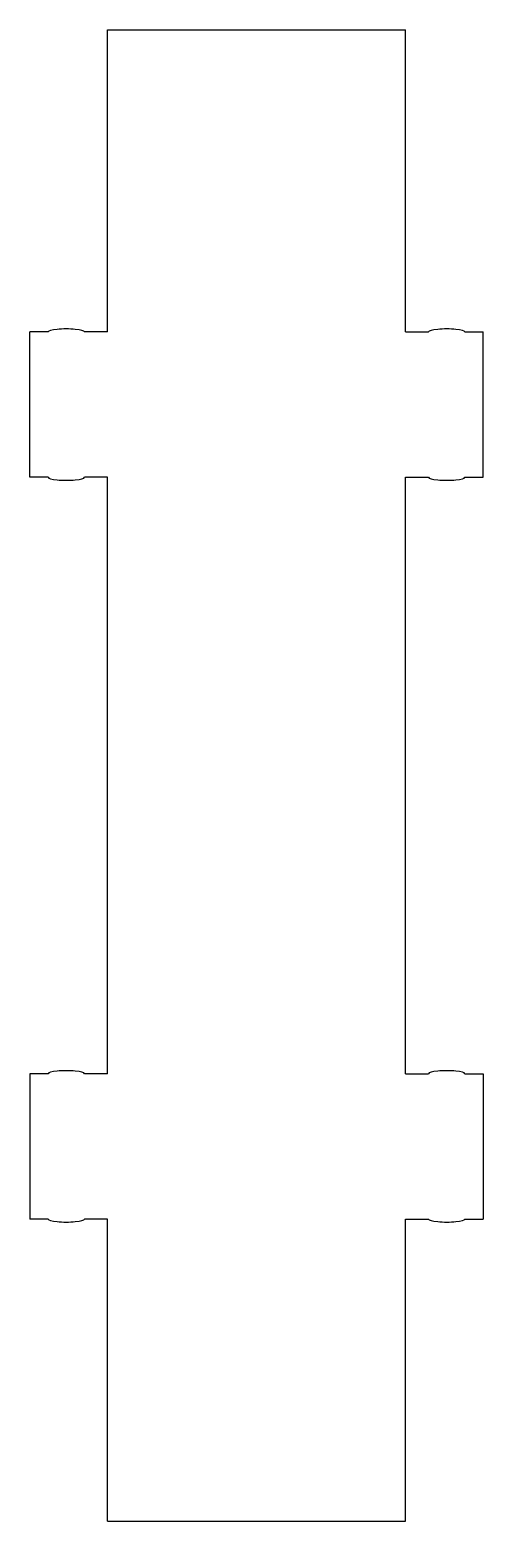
# Model space of a CAD drawing. Extents: x 0.56 to 1.3, y 5.84 to 8.27.
import ezdxf

# ---------------------------------------------------------------- set-up
doc = ezdxf.new("R2010")
doc.units = 0
doc.header["$LTSCALE"] = 0.5
doc.header["$MEASUREMENT"] = 0
doc.layers.add('VISIBLE', color=1, linetype='CONTINUOUS')

msp = doc.modelspace()

# ---------------------------------------------------------------- linework, layer by layer
at = {"layer": 'VISIBLE'}
for p, q in [((0.6878, 7.7778), (0.6878, 8.2691)), ((0.6878, 8.2691), (1.1721, 8.2691)), ((1.1721, 7.7778), (1.1721, 8.2691)), ((0.5618, 7.5416), (0.5618, 7.7778)), ((0.5914, 7.7778), (0.5618, 7.7778)), ((0.6878, 7.7778), (0.6504, 7.7778)), ((1.1721, 7.7778), (1.2095, 7.7778)), ((1.2685, 7.7778), (1.298, 7.7778)), ((1.298, 7.5416), (1.298, 7.7778)), ((0.5914, 7.5416), (0.5618, 7.5416)), ((0.6878, 7.5416), (0.6504, 7.5416)), ((0.6878, 6.5715), (0.6878, 7.5416)), ((1.1721, 7.5416), (1.2095, 7.5416)), ((1.1721, 6.5715), (1.1721, 7.5416)), ((1.2685, 7.5416), (1.298, 7.5416)), ((0.5618, 6.5715), (0.5618, 6.3353)), ((0.5914, 6.5715), (0.5618, 6.5715)), ((0.6878, 6.5715), (0.6504, 6.5715)), ((1.1721, 6.5715), (1.2095, 6.5715)), ((1.2685, 6.5715), (1.298, 6.5715)), ((1.298, 6.5715), (1.298, 6.3353)), ((0.5914, 6.3353), (0.5618, 6.3353)), ((0.6878, 6.3353), (0.6504, 6.3353)), ((0.6878, 5.8439), (0.6878, 6.3353)), ((1.1721, 6.3353), (1.2095, 6.3353)), ((1.1721, 5.8439), (1.1721, 6.3353)), ((1.2685, 6.3353), (1.298, 6.3353)), ((0.6878, 5.8439), (1.1721, 5.8439))]:
    msp.add_line(p, q, dxfattribs=at)
for centre, major_axis in [((0.6209, 7.7778), (0.0295, 0)), ((1.239, 7.7778), (0.0295, 0)), ((0.6209, 7.5416), (-0.0295, 0)), ((1.239, 7.5416), (-0.0295, 0)), ((0.6209, 6.5715), (0.0295, 0)), ((1.239, 6.5715), (0.0295, 0)), ((0.6209, 6.3353), (-0.0295, 0)), ((1.239, 6.3353), (-0.0295, 0))]:
    msp.add_ellipse(centre, major_axis=major_axis, ratio=0.166667, start_param=0, end_param=3.141593, dxfattribs=at)

doc.saveas('drawing.dxf')
